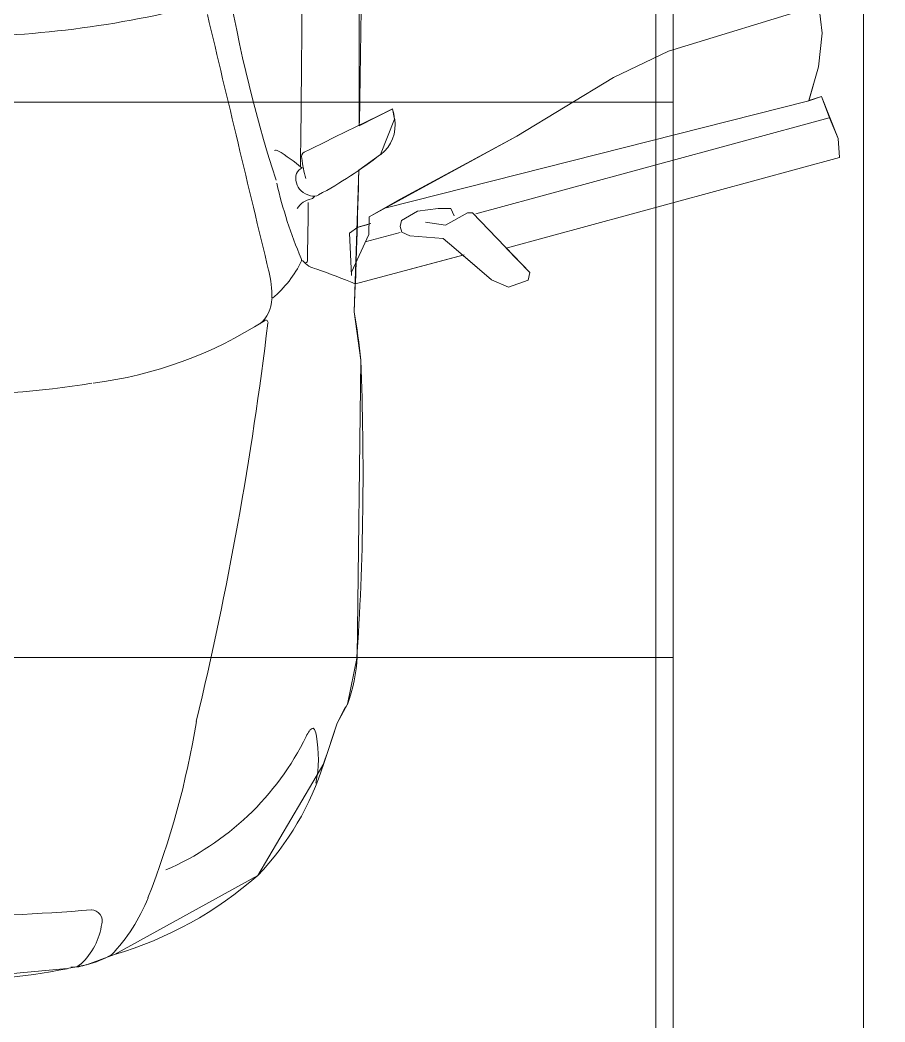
# Model space of a CAD drawing. Extents: x -1439 to 23780, y -1362 to 4476.
# Drawn here: x 4488.2 to 4675.1, y 494.1 to 710.6 of the extents above; entities that cross this region are included whole.
import ezdxf

# ---------------------------------------------------------------- set-up
doc = ezdxf.new("R2010")
doc.units = 0
doc.header["$MEASUREMENT"] = 0
doc.layers.get('0').update_dxf_attribs({"color": 9, "lineweight": 9})
for name, color, linetype, lineweight in [('Audi$0$04', 8, 'Continuous', 9), ('Audi$0$05', 8, 'Continuous', 9), ('Audi$0$06D', 8, 'Continuous', 9)]:
    doc.layers.add(name, color=color, linetype=linetype, lineweight=lineweight)

# ---------------------------------------------------------------- blocks, each defined once
blk = doc.blocks.new('Audi$0$p-audi-highlight_platform')
for p, q in [((150.3, 0), (150.3, 307.6)), ((270.3, 0), (270.3, 307.6)), ((660.6, 3.8), (0, 3.8))]:
    blk.add_line(p, q)
blk.add_lwpolyline([(0, 307.6), (660.6, 307.6), (660.6, 0), (0, 0)], close=True)
blk = doc.blocks.new('Audi$0$Group-321-1')
at = {"lineweight": 0}
blk.add_lwpolyline([(384782.0711, 69367.4613), (384782.3403, 69367.353), (384782.3817, 69367.3414), (384782.4453, 69367.3332), (384782.7991, 69367.344), (384783.0363, 69367.4941), (384783.1021, 69367.5581), (384783.1403, 69367.5843), (384783.2058, 69367.6663), (384783.5053, 69368.2326), (384783.5403, 69368.3322), (384783.689, 69368.5997), (384783.7466, 69368.6084), (384783.8084, 69368.6626), (384783.8147, 69368.6844), (384783.7337, 69368.6844), (384784.4562, 69370.087)], dxfattribs=at)
for centre, radius, start, end in [((384743.6698, 69390.211), 45.4809, 331.7595, 333.7383), ((384786.4545, 69368.1856), 2.9727, 151.9795, 170.7706), ((384745.0919, 69389.0738), 43.565, 332.06542, 333.17925), ((384784.0189, 69371.1807), 2.1585, 241.9337, 257.114), ((384916.0429, 69336.4165), 136.4506, 166.163538, 166.403525), ((384783.546, 69368.7124), 0.00831, 33.6253, 87.4238), ((384783.1387, 69368.4661), 0.4843, 23.7117, 31.2233), ((384783.8241, 69368.5896), 0.2494, 158.9359, 169.3077), ((384783.6023, 69368.6773), 0.0112, 90.8456, 172.7962), ((384788.1969, 69600.0219), 231.379, 268.862115, 268.914511), ((384783.6798, 69368.7118), 0.1377, 339.054, 348.4897), ((384784.4746, 69368.4138), 0.9862, 165.793, 175.74), ((384783.5945, 69368.6292), 0.0386, 138.1193, 198.4851), ((384783.5791, 69368.6408), 0.0194, 78.5769, 133.5088), ((384783.7323, 69368.6871), 0.08, 280.3078, 342.1843), ((384783.6078, 69368.6381), 0.0541, 202.9405, 226.9629), ((384783.5672, 69369.5788), 0.9868, 271.1784, 280.4742), ((384783.6345, 69370.4982), 2.1511, 242.7208, 251.8868), ((384774.6241, 69373.2856), 10.0957, 331.54946, 332.26633), ((384783.5569, 69368.5444), 0.0489, 74.6669, 119.8771), ((384770.8666, 69375.5547), 14.5872, 330.32233, 331.52419), ((384783.5722, 69368.6007), 0.00941, 255.3354, 307.3857), ((384783.5859, 69368.613), 0.0209, 223.7551, 275.5224), ((384783.2251, 69368.5368), 0.196, 330.2214, 347.7863), ((384783.3432, 69368.6743), 0.2415, 282.8545, 307.345), ((384783.4846, 69368.4866), 0.00659, 318.8847, 4.0158), ((384783.5452, 69368.4928), 0.0543, 191.7966, 230.2075), ((384783.4973, 69368.4773), 0.00351, 209.8549, 338.0036), ((384783.2716, 69369.2904), 0.8909, 250.0904, 275.6309), ((384783.3307, 69368.4723), 0.0723, 283.1018, 331.8979), ((384782.3066, 69367.2979), 1.667, 40.7138, 43.7698), ((384777.1322, 69372.6032), 7.5187, 319.30457, 325.96916), ((384783.3602, 69368.3991), 0.00481, 309.7244, 104.7177), ((384782.2148, 69368.7415), 1.3873, 338.4765, 342.8399), ((384778.0913, 69370.7376), 5.9654, 328.91966, 335.17019), ((384781.3493, 69368.793), 1.8423, 311.3278, 323.6363), ((384782.901, 69367.8424), 0.3521, 312.8289, 329.9815), ((384784.0734, 69371.3937), 4.2739, 243.022, 247.6072), ((384783.0862, 69367.4874), 0.0949, 118.2722, 126.8391), ((384783.0473, 69367.5626), 0.0102, 71.2598, 124.0185), ((384783.0109, 69367.569), 0.0411, 338.6796, 359.2249), ((384783.048, 69367.5692), 0.00398, 351.8705, 50.8649), ((384783.2896, 69367.3257), 0.2986, 119.996, 129.0494), ((384782.6682, 69368.0497), 0.6058, 266.1764, 306.5902), ((384782.7811, 69367.6377), 0.2809, 321.7491, 342.6581), ((384795.1854, 69355.0563), 17.3868, 134.02483, 134.32996), ((384782.5995, 69367.9217), 0.6112, 289.0571, 315.6122), ((384782.7254, 69368.6988), 1.3999, 242.1358, 254.0316), ((384782.4333, 69367.421), 0.0243, 315.6609, 61.8912), ((384782.3323, 69367.4878), 0.1449, 285.4734, 325.2346), ((384782.3147, 69367.695), 0.3803, 288.9864, 311.3457), ((384782.3942, 69367.4364), 0.0958, 241.6486, 262.7889), ((384782.3644, 69367.3745), 0.0272, 253.3718, 283.4544), ((384782.4317, 69367.5545), 0.2189, 256.7829, 272.2195), ((384782.5977, 69368.1411), 0.8221, 259.3169, 284.18)]:
    blk.add_arc(centre, radius, start, end, dxfattribs=at)
blk = doc.blocks.new('Audi$0$Group-323-1')
for p, q in [((384784.0265, 69368.5095), (384784.2703, 69368.527)), ((384784.2703, 69368.527), (384784.4021, 69368.5228)), ((384784.4021, 69368.5228), (384784.7363, 69368.4631)), ((384783.6449, 69368.4667), (384783.663, 69368.4998)), ((384783.663, 69368.4998), (384783.7403, 69368.5033)), ((384783.7049, 69368.5004), (384784.6228, 69368.2891)), ((384783.7403, 69368.5033), (384784.0265, 69368.5095)), ((384783.5713, 69368.4048), (384783.609, 69368.4878)), ((384783.609, 69368.4878), (384783.6313, 69368.4913)), ((384783.6313, 69368.4913), (384783.6593, 69368.4854)), ((384783.5745, 69368.4113), (384783.6449, 69368.4667)), ((384783.631, 69368.4558), (384783.7074, 69368.4395)), ((384783.7219, 69368.4612), (384783.7131, 69368.4511)), ((384783.7613, 69368.4632), (384783.7219, 69368.4612)), ((384783.8035, 69368.4477), (384783.7613, 69368.4632)), ((384784.7363, 69368.4631), (384784.715, 69368.4056)), ((384783.7131, 69368.4511), (384783.7105, 69368.438)), ((384783.7105, 69368.438), (384783.7223, 69368.4231)), ((384783.8016, 69368.4089), (384783.766, 69368.4339)), ((384783.8281, 69368.4354), (384783.8035, 69368.4477)), ((384783.8271, 69368.4179), (384783.8281, 69368.4354)), ((384783.7223, 69368.4231), (384783.784, 69368.3851)), ((384783.8561, 69368.4106), (384783.8016, 69368.4089)), ((384783.8654, 69368.406), (384783.8561, 69368.4106)), ((384783.9165, 69368.2343), (384783.8654, 69368.406)), ((384783.871, 69368.4001), (384784.645, 69368.2361)), ((384784.715, 69368.4056), (384784.6751, 69368.3445)), ((384783.8082, 69368.3333), (384783.5708, 69368.3847)), ((384783.784, 69368.3851), (384783.7954, 69368.3578)), ((384783.7954, 69368.3578), (384783.8361, 69368.258)), ((384784.6751, 69368.3445), (384784.6231, 69368.2893)), ((384784.626, 69368.1499), (384783.8955, 69368.3044)), ((384784.6228, 69368.2891), (384784.5969, 69368.2948)), ((384784.6231, 69368.2893), (384784.6514, 69368.2844)), ((384784.6514, 69368.2844), (384784.6458, 69368.2359)), ((384783.8361, 69368.258), (384783.8613, 69368.2275)), ((384783.8613, 69368.2275), (384783.9062, 69368.2214)), ((384783.9062, 69368.2214), (384783.9165, 69368.2343)), ((384784.6458, 69368.2359), (384784.642, 69368.1874)), ((384784.642, 69368.1874), (384784.626, 69368.1499))]:
    blk.add_line(p, q)
blk.add_lwpolyline([(384783.6295, 69368.491), (384783.6556, 69368.4862), (384783.663, 69368.4998), (384784.0265, 69368.5095), (384784.2703, 69368.527), (384784.4021, 69368.5228), (384784.7363, 69368.4631), (384784.715, 69368.4056), (384784.6751, 69368.3445), (384784.6228, 69368.2891), (384784.6514, 69368.2844), (384784.642, 69368.1874), (384784.626, 69368.1499), (384783.8955, 69368.3044), (384783.9165, 69368.2343), (384783.9062, 69368.2214), (384783.8613, 69368.2275), (384783.8361, 69368.258), (384783.8051, 69368.334), (384783.5708, 69368.3847)], close=True)
blk = doc.blocks.new('Audi$0$p-audi_arac')
at = {"layer": 'Audi$0$06D', "lineweight": 0, "flags": 128}
blk.add_lwpolyline([(695.6, 0.8), (-4.4, 0.8), (-4.4, 400.8), (695.6, 400.8)], close=True, dxfattribs=at)
at = {"xscale": 99.99999999999999, "yscale": 99.99999999999999, "zscale": 99.99999999999999, "rotation": 117.1763778173342}
for name in ['Audi$0$Group-321-1', 'Audi$0$Group-323-1']:
    blk.add_blockref(name, (23745751.03, -31061967.79), dxfattribs=at)

msp = doc.modelspace()

# ---------------------------------------------------------------- block references
at = {"layer": 'Audi$0$04', "rotation": 270}
msp.add_blockref('Audi$0$p-audi_arac', (4269.71, 1094.12), dxfattribs=at)
at = {"layer": 'Audi$0$05', "rotation": 90}
msp.add_blockref('Audi$0$p-audi-highlight_platform', (4629.38, 422.51), dxfattribs=at)

doc.saveas('drawing.dxf')
